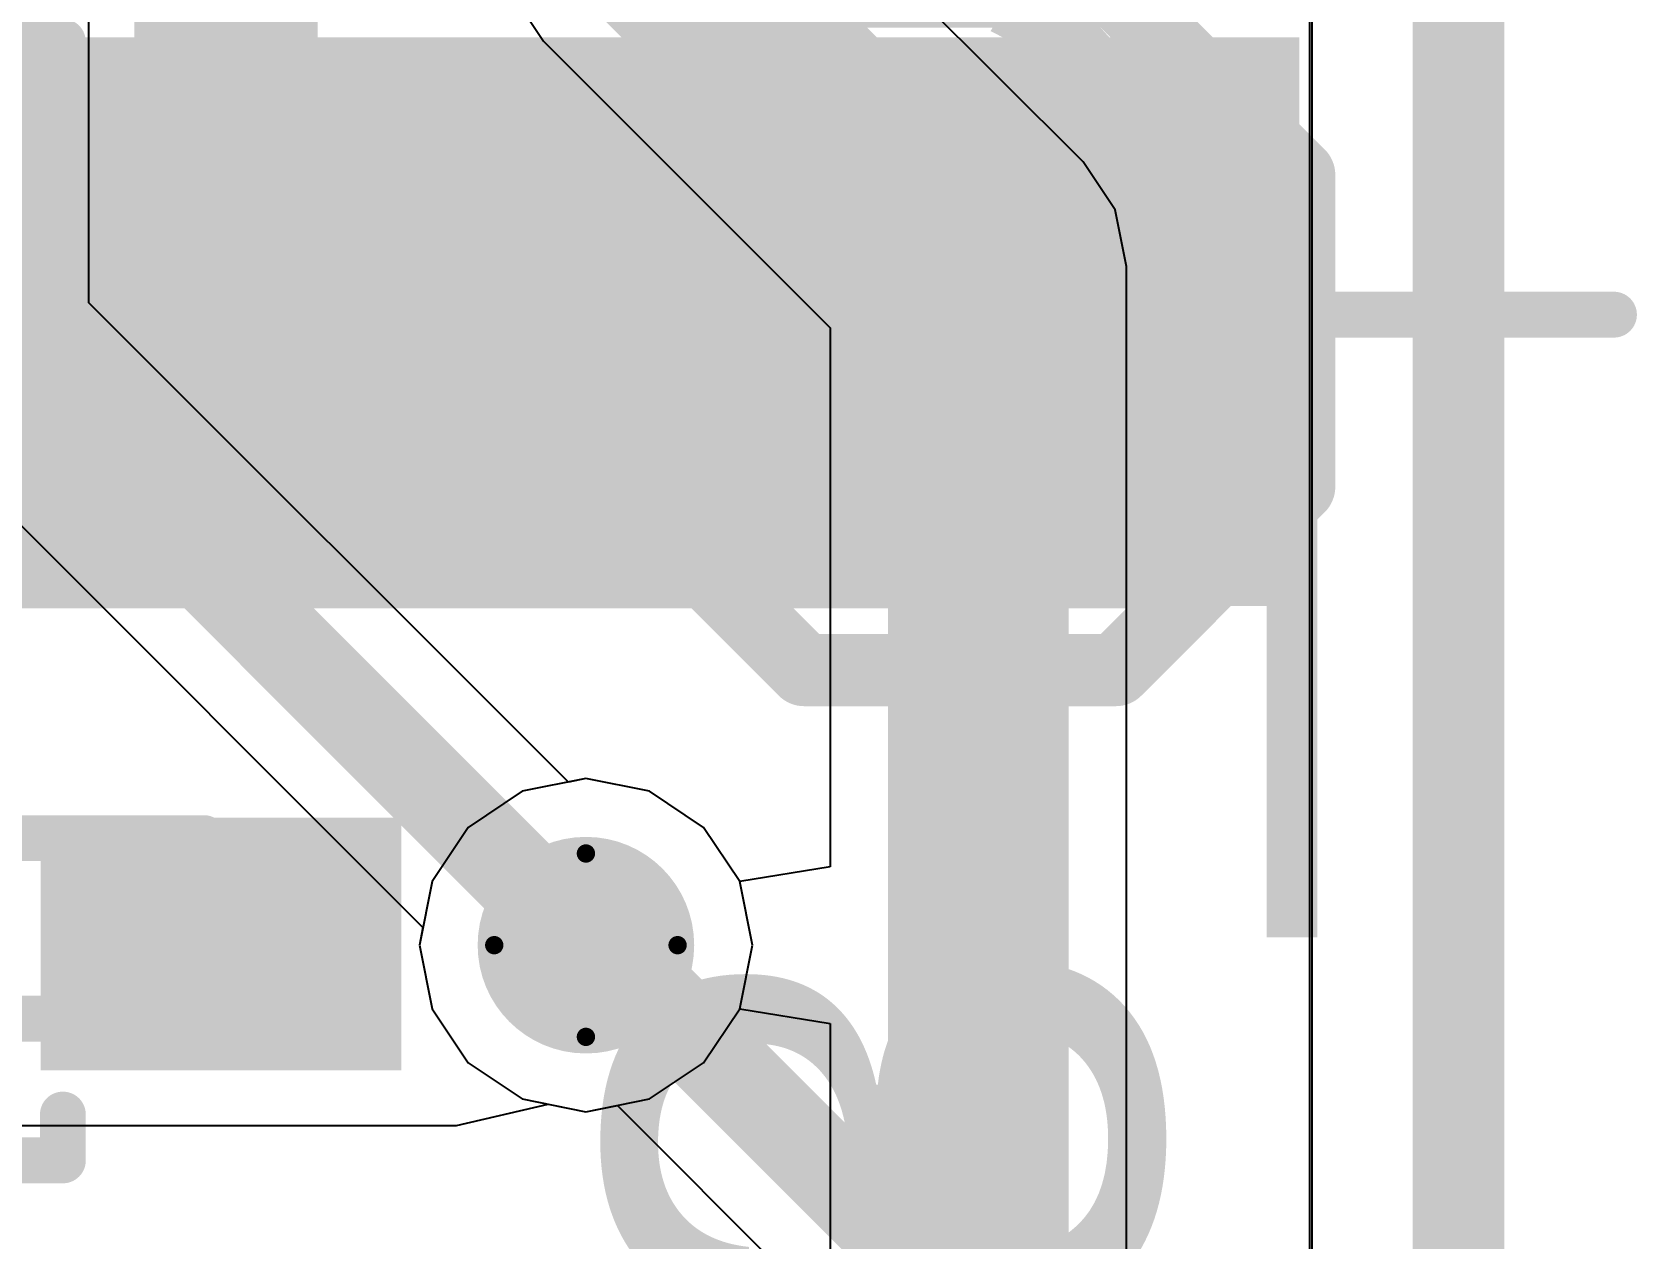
# Model space of a CAD drawing. Header units: millimetres. Extents: x -16 to 330, y -45 to 150.
# Drawn here: x 92.298 to 96.744, y 58.699 to 62.042 of the extents above; entities that cross this region are included whole.
import ezdxf

# ---------------------------------------------------------------- set-up
doc = ezdxf.new("R2010")
doc.units = ezdxf.units.MM
for name, color, linetype in [('BottomLayer', 5, 'Continuous'), ('BottomSolder', 6, 'Continuous'), ('DrillDrawing', 1, 'Continuous'), ('Mechanical13', 56, 'Continuous'), ('Mechanical2', 216, 'Continuous'), ('MidLayer1', 16, 'Continuous'), ('MidLayer2', 76, 'Continuous'), ('TopLayer', 1, 'Continuous'), ('TopOverlay', 2, 'Continuous'), ('TopPaste', 8, 'Continuous'), ('TopSolder', 216, 'Continuous'), ('ViaHoleLayer', 16, 'Continuous')]:
    doc.layers.add(name, color=color, linetype=linetype)
doc.styles.add('Arial', font='arial.ttf', dxfattribs={"height": 0.2})

# ---------------------------------------------------------------- blocks, each defined once
blk = doc.blocks.new('SOT_25_5_78')
at = {"layer": 'TopLayer'}
for points in [[(-1.7, 1.3), (-0.7, 1.3), (-0.7, 0.6), (-1.7, 0.6)], [(0.7, 1.3), (1.7, 1.3), (1.7, 0.6), (0.7, 0.6)], [(-1.7, 0.35), (-0.7, 0.35), (-0.7, -0.35), (-1.7, -0.35)], [(-1.7, -0.6), (-0.7, -0.6), (-0.7, -1.3), (-1.7, -1.3)], [(0.7, -0.6), (1.7, -0.6), (1.7, -1.3), (0.7, -1.3)]]:
    blk.add_hatch(color=1, dxfattribs=at).paths.add_polyline_path(points)
at = {"layer": 'TopPaste'}
for points in [[(-1.7, 1.3), (-0.7, 1.3), (-0.7, 0.6), (-1.7, 0.6)], [(0.7, 1.3), (1.7, 1.3), (1.7, 0.6), (0.7, 0.6)], [(-1.7, 0.35), (-0.7, 0.35), (-0.7, -0.35), (-1.7, -0.35)], [(-1.7, -0.6), (-0.7, -0.6), (-0.7, -1.3), (-1.7, -1.3)], [(0.7, -0.6), (1.7, -0.6), (1.7, -1.3), (0.7, -1.3)]]:
    blk.add_hatch(color=8, dxfattribs=at).paths.add_polyline_path(points)
at = {"layer": 'TopSolder'}
for points in [[(-1.7, 1.3), (-0.7, 1.3), (-0.7, 0.6), (-1.7, 0.6)], [(0.7, 1.3), (1.7, 1.3), (1.7, 0.6), (0.7, 0.6)], [(-1.7, 0.35), (-0.7, 0.35), (-0.7, -0.35), (-1.7, -0.35)], [(-1.7, -0.6), (-0.7, -0.6), (-0.7, -1.3), (-1.7, -1.3)], [(0.7, -0.6), (1.7, -0.6), (1.7, -1.3), (0.7, -1.3)]]:
    blk.add_hatch(color=216, dxfattribs=at).paths.add_polyline_path(points)
at = {"layer": 'TopOverlay', "const_width": 0.127}
for points in [[(-0.762, 1.4224), (-0.762, 1.5494)], [(-0.762, 1.5494), (0.762, 1.5494)], [(0.762, 1.4224), (0.762, 1.5494)], [(-1.9812, 0.8128), (-1.9812, 1.0668)], [(-1.9812, 1.0668), (-1.8542, 0.9398)], [(-1.9812, 0.8128), (-1.8542, 0.9398)], [(-0.762, -1.5494), (-0.762, -1.4224)], [(0.762, -1.5494), (0.762, -1.4224)], [(-0.762, -1.5494), (0.762, -1.5494)]]:
    blk.add_lwpolyline(points, dxfattribs=at)
at = {"layer": 'TopOverlay', "const_width": 0.0635}
for points in [[(-0.7937, 1.5494, 1), (-0.7302, 1.5494, 1)], [(-0.7937, 1.5494, 1), (-0.7302, 1.5494, 1)], [(0.7302, 1.5494, 1), (0.7937, 1.5494, 1)], [(0.7302, 1.5494, 1), (0.7937, 1.5494, 1)], [(-0.7937, 1.4224, 1), (-0.7302, 1.4224, 1)], [(0.7302, 1.4224, 1), (0.7937, 1.4224, 1)], [(-2.013, 1.0668, 1), (-1.9494, 1.0668, 1)], [(-2.013, 1.0668, 1), (-1.9494, 1.0668, 1)], [(-1.886, 0.9398, 1), (-1.8224, 0.9398, 1)], [(-1.886, 0.9398, 1), (-1.8224, 0.9398, 1)], [(-2.013, 0.8128, 1), (-1.9494, 0.8128, 1)], [(-2.013, 0.8128, 1), (-1.9494, 0.8128, 1)], [(-0.7937, -1.4224, 1), (-0.7302, -1.4224, 1)], [(0.7302, -1.4224, 1), (0.7937, -1.4224, 1)], [(-0.7937, -1.5494, 1), (-0.7302, -1.5494, 1)], [(-0.7937, -1.5494, 1), (-0.7302, -1.5494, 1)], [(0.7302, -1.5494, 1), (0.7937, -1.5494, 1)], [(0.7302, -1.5494, 1), (0.7937, -1.5494, 1)]]:
    blk.add_lwpolyline(points, format="xyb", close=True, dxfattribs=at)
blk = doc.blocks.new('T__________140')
at = {"layer": 'TopLayer'}
blk.add_hatch(color=1, dxfattribs=at).paths.add_polyline_path([(0.381, 0.762), (-0.381, 0.762), (-0.762, 0.381), (-0.762, -0.381), (-0.381, -0.762), (0.381, -0.762), (0.762, -0.381), (0.762, 0.381)])
at = {"layer": 'TopPaste'}
blk.add_hatch(color=8, dxfattribs=at).paths.add_polyline_path([(0.381, 0.762), (-0.381, 0.762), (-0.762, 0.381), (-0.762, -0.381), (-0.381, -0.762), (0.381, -0.762), (0.762, -0.381), (0.762, 0.381)])
at = {"layer": 'TopSolder'}
blk.add_hatch(color=216, dxfattribs=at).paths.add_polyline_path([(0.381, 0.762), (-0.381, 0.762), (-0.762, 0.381), (-0.762, -0.381), (-0.381, -0.762), (0.381, -0.762), (0.762, -0.381), (0.762, 0.381)])
at = {"layer": 'TopOverlay', "const_width": 0.2}
for points in [[(-0.9398, 0.4318), (-0.4318, 0.9398)], [(-0.4318, 0.9398), (0.4318, 0.9398)], [(-0.4318, 0.9398), (0.4318, 0.9398)], [(0.4318, 0.9398), (0.9398, 0.4318)], [(-0.9398, -0.4318), (-0.9398, 0.4318)], [(0.9398, -0.4318), (0.9398, 0.4318)], [(-0.9398, -0.4318), (-0.4318, -0.9398)], [(0.4318, -0.9398), (0.9398, -0.4318)], [(-0.4318, -0.9398), (0.4318, -0.9398)], [(-0.4318, -0.9398), (0.4318, -0.9398)]]:
    blk.add_lwpolyline(points, dxfattribs=at)
at = {"layer": 'TopOverlay', "const_width": 0.1}
for points in [[(-0.4818, 0.9398, 1), (-0.3818, 0.9398, 1)], [(-0.4818, 0.9398, 1), (-0.3818, 0.9398, 1)], [(-0.4818, 0.9398, 1), (-0.3818, 0.9398, 1)], [(0.3818, 0.9398, 1), (0.4818, 0.9398, 1)], [(0.3818, 0.9398, 1), (0.4818, 0.9398, 1)], [(0.3818, 0.9398, 1), (0.4818, 0.9398, 1)], [(-0.9898, 0.4318, 1), (-0.8898, 0.4318, 1)], [(-0.9898, 0.4318, 1), (-0.8898, 0.4318, 1)], [(0.8898, 0.4318, 1), (0.9898, 0.4318, 1)], [(0.8898, 0.4318, 1), (0.9898, 0.4318, 1)], [(-0.9898, -0.4318, 1), (-0.8898, -0.4318, 1)], [(-0.9898, -0.4318, 1), (-0.8898, -0.4318, 1)], [(0.8898, -0.4318, 1), (0.9898, -0.4318, 1)], [(0.8898, -0.4318, 1), (0.9898, -0.4318, 1)], [(-0.4818, -0.9398, 1), (-0.3818, -0.9398, 1)], [(-0.4818, -0.9398, 1), (-0.3818, -0.9398, 1)], [(-0.4818, -0.9398, 1), (-0.3818, -0.9398, 1)], [(0.3818, -0.9398, 1), (0.4818, -0.9398, 1)], [(0.3818, -0.9398, 1), (0.4818, -0.9398, 1)], [(0.3818, -0.9398, 1), (0.4818, -0.9398, 1)]]:
    blk.add_lwpolyline(points, format="xyb", close=True, dxfattribs=at)

msp = doc.modelspace()

# ---------------------------------------------------------------- hatches: boundary and pattern name
at = {"layer": 'BottomLayer'}
h = msp.add_hatch(color=5, dxfattribs=at)
edge = h.paths.add_edge_path()
edge.add_arc((93.8324, 59.5122), 0.3, 0, 360)
at = {"layer": 'BottomSolder'}
h = msp.add_hatch(color=6, dxfattribs=at)
edge = h.paths.add_edge_path()
edge.add_arc((93.8324, 59.5122), 0.15, 0, 360)
at = {"layer": 'MidLayer1'}
h = msp.add_hatch(color=16, dxfattribs=at)
edge = h.paths.add_edge_path()
edge.add_arc((93.8324, 59.5122), 0.3, 0, 360)
at = {"layer": 'MidLayer2'}
h = msp.add_hatch(color=76, dxfattribs=at)
edge = h.paths.add_edge_path()
edge.add_arc((93.8324, 59.5122), 0.3, 0, 360)
at = {"layer": 'TopLayer'}
msp.add_hatch(color=1, dxfattribs=at).paths.add_polyline_path([(92.1156, 60.452), (95.8088, 60.452), (95.8088, 62.0268), (92.1156, 62.0268)])
h = msp.add_hatch(color=1, dxfattribs=at)
edge = h.paths.add_edge_path()
edge.add_arc((93.8324, 59.5122), 0.3, 0, 360)
at = {"layer": 'TopSolder'}
h = msp.add_hatch(color=216, dxfattribs=at)
edge = h.paths.add_edge_path()
edge.add_arc((93.8324, 59.5122), 0.15, 0, 360)
at = {"layer": 'ViaHoleLayer'}
h = msp.add_hatch(color=16, dxfattribs=at)
edge = h.paths.add_edge_path()
edge.add_arc((93.8324, 59.5122), 0.15, 0, 360)

# ---------------------------------------------------------------- linework, layer by layer
at = {"layer": 'BottomLayer'}
for p, q in [((95.8452, 74.6547), (95.8356, -11.4912)), ((92.4555, 61.292), (92.4555, 72.6978)), ((95.2099, 61.6819), (94.4157, 62.4762)), ((93.6263, 62.1492), (93.7153, 62.0161)), ((93.7153, 62.0161), (94.5095, 61.2219)), ((95.2988, 61.5488), (95.2099, 61.6819)), ((95.3301, 61.3918), (95.2988, 61.5488)), ((95.3301, -7.4295), (95.3301, 61.3918)), ((93.7837, 59.9638), (92.4555, 61.292)), ((94.5095, 61.2219), (94.5095, 59.729)), ((91.9692, 60.9726), (93.3808, 59.5609)), ((93.8324, 59.9735), (93.7837, 59.9638)), ((94.0089, 59.9384), (93.8324, 59.9735)), ((94.1585, 59.8384), (94.0089, 59.9384)), ((94.2585, 59.6887), (94.1585, 59.8384)), ((94.5095, 59.729), (94.2585, 59.6887)), ((93.3808, 59.5609), (93.3711, 59.5122)), ((93.3711, 59.5122), (93.4062, 59.3357)), ((93.4062, 59.3357), (93.5062, 59.186)), ((94.1585, 59.186), (94.2585, 59.3357)), ((94.2585, 59.3357), (94.5095, 59.2954)), ((94.5095, 59.2954), (94.5095, -7.4295)), ((93.5062, 59.186), (93.6559, 59.0861)), ((94.0089, 59.0861), (94.1585, 59.186)), ((93.6559, 59.0861), (93.8324, 59.0509)), ((93.8324, 59.0509), (94.0089, 59.0861))]:
    msp.add_line(p, q, dxfattribs=at)
for points, const_width in [([(94.0054, 62.3062), (94.9198, 61.3918)], 0.5), ([(94.9198, -7.8098), (94.9198, 61.3918)], 0.5), ([(92.1706, 61.174), (93.8324, 59.5122)], 0.254)]:
    msp.add_lwpolyline(points, dxfattribs=dict(at, const_width=const_width))
for points, const_width in [([(94.7948, 61.3918, 1), (95.0448, 61.3918, 1)], 0.25), ([(94.7948, 61.3918, 1), (95.0448, 61.3918, 1)], 0.25), ([(93.7689, 59.5122, 1), (93.8959, 59.5122, 1)], 0.127)]:
    msp.add_lwpolyline(points, format="xyb", close=True, dxfattribs=dict(at, const_width=const_width))
at = {"layer": 'DrillDrawing', "const_width": 0.0508}
for points in [[(93.5784, 59.5122), (93.8324, 59.7662)], [(93.8324, 59.7662), (94.0864, 59.5122)], [(93.5784, 59.5122), (93.8324, 59.2582)], [(93.8324, 59.2582), (94.0864, 59.5122)]]:
    msp.add_lwpolyline(points, dxfattribs=at)
at = {"layer": 'DrillDrawing', "const_width": 0.0254}
for points in [[(93.8197, 59.7662, 1), (93.8451, 59.7662, 1)], [(93.8197, 59.7662, 1), (93.8451, 59.7662, 1)], [(93.5657, 59.5122, 1), (93.5911, 59.5122, 1)], [(93.5657, 59.5122, 1), (93.5911, 59.5122, 1)], [(94.0737, 59.5122, 1), (94.0991, 59.5122, 1)], [(94.0737, 59.5122, 1), (94.0991, 59.5122, 1)], [(93.8197, 59.2582, 1), (93.8451, 59.2582, 1)], [(93.8197, 59.2582, 1), (93.8451, 59.2582, 1)]]:
    msp.add_lwpolyline(points, format="xyb", close=True, dxfattribs=at)
at = {"layer": 'Mechanical13', "const_width": 0.127}
for points in [[(96.2562, -12.4912), (96.2562, 75.5088)], [(92.2237, 61.7088), (92.4737, 61.7088)], [(92.4737, 61.7088), (92.5737, 61.7088)], [(92.4737, 61.2088), (92.4737, 61.7088)], [(92.5737, 61.7088), (92.7737, 61.7088)], [(92.5737, 61.2088), (92.5737, 61.7088)], [(92.7737, 61.2088), (92.7737, 61.7088)], [(84.7362, 61.2788), (92.681, 61.2788)], [(84.7362, 61.2788), (92.681, 61.2788)], [(88.7362, 61.2588), (96.681, 61.2588)], [(88.7362, 61.2588), (96.681, 61.2588)], [(92.2237, 61.2088), (92.4737, 61.2088)], [(92.4737, 61.2088), (92.5737, 61.2088)], [(92.5737, 61.2088), (92.7737, 61.2088)], [(91.3737, 60.5088), (95.3461, 60.5088)], [(91.3737, 60.5088), (95.3461, 60.5088)], [(92.2237, 59.8088), (92.4737, 59.8088)], [(92.4737, 59.8088), (92.5737, 59.8088)], [(92.4737, 59.3088), (92.4737, 59.8088)], [(92.5737, 59.8088), (92.7737, 59.8088)], [(92.5737, 59.3088), (92.5737, 59.8088)], [(92.7737, 59.3088), (92.7737, 59.8088)], [(92.2237, 59.3088), (92.4737, 59.3088)], [(92.4737, 59.3088), (92.5737, 59.3088)], [(92.5737, 59.3088), (92.7737, 59.3088)]]:
    msp.add_lwpolyline(points, dxfattribs=at)
at = {"layer": 'Mechanical13', "const_width": 0.0635}
for points in [[(92.442, 61.7088, 1), (92.5055, 61.7088, 1)], [(92.442, 61.7088, 1), (92.5055, 61.7088, 1)], [(92.442, 61.7088, 1), (92.5055, 61.7088, 1)], [(92.542, 61.7088, 1), (92.6055, 61.7088, 1)], [(92.542, 61.7088, 1), (92.6055, 61.7088, 1)], [(92.542, 61.7088, 1), (92.6055, 61.7088, 1)], [(92.742, 61.7088, 1), (92.8055, 61.7088, 1)], [(92.742, 61.7088, 1), (92.8055, 61.7088, 1)], [(92.6492, 61.2788, 1), (92.7127, 61.2788, 1)], [(92.6492, 61.2788, 1), (92.7127, 61.2788, 1)], [(96.6492, 61.2588, 1), (96.7127, 61.2588, 1)], [(96.6492, 61.2588, 1), (96.7127, 61.2588, 1)], [(92.442, 61.2088, 1), (92.5055, 61.2088, 1)], [(92.442, 61.2088, 1), (92.5055, 61.2088, 1)], [(92.442, 61.2088, 1), (92.5055, 61.2088, 1)], [(92.542, 61.2088, 1), (92.6055, 61.2088, 1)], [(92.542, 61.2088, 1), (92.6055, 61.2088, 1)], [(92.542, 61.2088, 1), (92.6055, 61.2088, 1)], [(92.742, 61.2088, 1), (92.8055, 61.2088, 1)], [(92.742, 61.2088, 1), (92.8055, 61.2088, 1)], [(95.3144, 60.5088, 1), (95.3779, 60.5088, 1)], [(95.3144, 60.5088, 1), (95.3779, 60.5088, 1)], [(92.442, 59.8088, 1), (92.5055, 59.8088, 1)], [(92.442, 59.8088, 1), (92.5055, 59.8088, 1)], [(92.442, 59.8088, 1), (92.5055, 59.8088, 1)], [(92.542, 59.8088, 1), (92.6055, 59.8088, 1)], [(92.542, 59.8088, 1), (92.6055, 59.8088, 1)], [(92.542, 59.8088, 1), (92.6055, 59.8088, 1)], [(92.742, 59.8088, 1), (92.8055, 59.8088, 1)], [(92.742, 59.8088, 1), (92.8055, 59.8088, 1)], [(92.442, 59.3088, 1), (92.5055, 59.3088, 1)], [(92.442, 59.3088, 1), (92.5055, 59.3088, 1)], [(92.442, 59.3088, 1), (92.5055, 59.3088, 1)], [(92.542, 59.3088, 1), (92.6055, 59.3088, 1)], [(92.542, 59.3088, 1), (92.6055, 59.3088, 1)], [(92.542, 59.3088, 1), (92.6055, 59.3088, 1)], [(92.742, 59.3088, 1), (92.8055, 59.3088, 1)], [(92.742, 59.3088, 1), (92.8055, 59.3088, 1)]]:
    msp.add_lwpolyline(points, format="xyb", close=True, dxfattribs=at)
at = {"layer": 'Mechanical2', "const_width": 0.254}
msp.add_lwpolyline([(96.25, -12.5), (96.25, 75.5)], dxfattribs=at)
at = {"layer": 'MidLayer1'}
for p, q in [((95.8389, 74.6459), (95.8294, -11.5)), ((93.8324, 59.9735), (93.6559, 59.9384)), ((94.0089, 59.9384), (93.8324, 59.9735)), ((93.6559, 59.9384), (93.5062, 59.8384)), ((94.1585, 59.8384), (94.0089, 59.9384)), ((93.5062, 59.8384), (93.4062, 59.6887)), ((94.2585, 59.6887), (94.1585, 59.8384)), ((93.4062, 59.6887), (93.3711, 59.5122)), ((94.2936, 59.5122), (94.2585, 59.6887)), ((93.3711, 59.5122), (93.4062, 59.3357)), ((94.2585, 59.3357), (94.2936, 59.5122)), ((93.4062, 59.3357), (93.5062, 59.186)), ((94.1585, 59.186), (94.2585, 59.3357)), ((93.5062, 59.186), (93.6559, 59.0861)), ((94.0089, 59.0861), (94.1585, 59.186)), ((93.6559, 59.0861), (93.8324, 59.0509)), ((93.8324, 59.0509), (94.0089, 59.0861))]:
    msp.add_line(p, q, dxfattribs=at)
at = {"layer": 'MidLayer2'}
for p, q in [((95.8389, 74.6459), (95.8294, -11.5)), ((93.8324, 59.9735), (93.6559, 59.9384)), ((94.0089, 59.9384), (93.8324, 59.9735)), ((93.6559, 59.9384), (93.5062, 59.8384)), ((94.1585, 59.8384), (94.0089, 59.9384)), ((93.5062, 59.8384), (93.4062, 59.6887)), ((94.2585, 59.6887), (94.1585, 59.8384)), ((93.4062, 59.6887), (93.3711, 59.5122)), ((94.2936, 59.5122), (94.2585, 59.6887)), ((93.3711, 59.5122), (93.4062, 59.3357)), ((94.2585, 59.3357), (94.2936, 59.5122)), ((93.4062, 59.3357), (93.5062, 59.186)), ((94.1585, 59.186), (94.2585, 59.3357)), ((93.5062, 59.186), (93.6559, 59.0861)), ((94.0089, 59.0861), (94.1585, 59.186)), ((93.6559, 59.0861), (93.8324, 59.0509)), ((93.8324, 59.0509), (94.0089, 59.0861))]:
    msp.add_line(p, q, dxfattribs=at)
at = {"layer": 'TopLayer'}
for p, q in [((93.4736, 59.013), (93.7276, 59.0718)), ((93.7276, 59.0718), (93.8324, 59.0509)), ((93.8324, 59.0509), (93.9195, 59.0683)), ((93.9195, 59.0683), (95.2235, 57.7642)), ((92.1688, 59.013), (93.4736, 59.013)), ((93.4736, 59.013), (93.4736, 59.013))]:
    msp.add_line(p, q, dxfattribs=at)
for points, const_width in [([(92.8354, 61.4297), (92.8354, 64.6796)], 0.508), ([(92.8212, 61.4154), (92.8354, 61.4297)], 0.508), ([(93.8324, 59.5122), (93.8784, 59.5122)], 0.254), ([(93.8784, 59.5122), (95.5084, 57.8822)], 0.254)]:
    msp.add_lwpolyline(points, dxfattribs=dict(at, const_width=const_width))
for points, const_width in [([(92.7084, 61.4297, 1), (92.9624, 61.4297, 1)], 0.254), ([(92.7084, 61.4297, 1), (92.9624, 61.4297, 1)], 0.254), ([(92.6942, 61.4154, 1), (92.9482, 61.4154, 1)], 0.254), ([(93.7689, 59.5122, 1), (93.8959, 59.5122, 1)], 0.127), ([(93.8149, 59.5122, 1), (93.9419, 59.5122, 1)], 0.127), ([(93.8149, 59.5122, 1), (93.9419, 59.5122, 1)], 0.127)]:
    msp.add_lwpolyline(points, format="xyb", close=True, dxfattribs=dict(at, const_width=const_width))

# ---------------------------------------------------------------- block references
for name, p in [('T__________140', (94.869, 61.214)), ('SOT_25_5_78', (91.6212, 60.4654))]:
    msp.add_blockref(name, p)

# ---------------------------------------------------------------- texts
at = {"layer": 'TopOverlay', "style": 'Arial'}
msp.add_text('3V3_C', height=1.524, rotation=90, dxfattribs=at).set_placement((95.4189, 55.7784))

doc.saveas('drawing.dxf')
